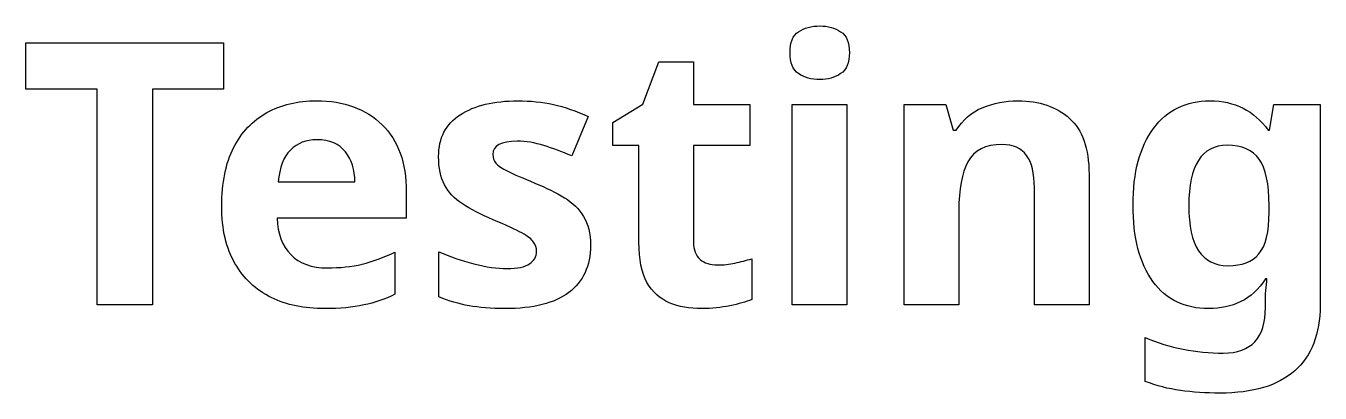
# Model space of a CAD drawing. Header units: millimetres. Extents: x 48 to 168, y 231 to 265.
import ezdxf

# ---------------------------------------------------------------- set-up
doc = ezdxf.new("R2010")
doc.units = ezdxf.units.MM
doc.layers.add('Layer_1', color=7, linetype='CONTINUOUS')

msp = doc.modelspace()

# ---------------------------------------------------------------- linework, layer by layer
at = {"layer": 'Layer_1', "color": 7}
for p, q in [((121.38439, 265.196428), (121.38439, 265.196428)), ((47.778958, 259.346089), (47.778958, 263.631802)), ((47.778958, 263.631802), (66.112288, 263.631802)), ((66.112288, 263.631802), (66.112288, 259.346089)), ((104.98984, 257.951531), (106.45242, 261.863095)), ((106.45242, 261.863095), (109.68372, 261.863095)), ((109.68372, 261.863095), (109.68372, 257.917517)), ((54.377596, 259.346089), (47.778958, 259.346089)), ((54.377596, 239.346092), (54.377596, 259.346089)), ((66.112288, 259.346089), (59.51365, 259.346089)), ((59.51365, 259.346089), (59.51365, 239.346092)), ((74.717755, 258.257653), (74.717755, 258.257653)), ((139.75174, 258.257653), (139.75174, 258.257653)), ((157.57484, 258.257653), (157.57486, 258.257653)), ((102.20072, 256.250851), (104.98984, 257.951531)), ((109.68372, 257.917517), (114.8878, 257.917517)), ((114.8878, 257.917517), (114.8878, 254.107994)), ((118.83337, 239.346092), (118.83337, 257.917517)), ((118.83337, 257.917517), (123.9014, 257.917517)), ((123.9014, 257.917517), (123.9014, 239.346092)), ((129.20753, 239.346092), (129.20753, 257.917517)), ((129.20753, 257.917517), (133.08508, 257.917517)), ((133.08508, 257.917517), (133.76535, 255.536566)), ((163.08506, 255.536566), (163.49322, 257.917517)), ((163.49322, 257.917517), (167.77894, 257.917517)), ((167.77894, 257.917517), (167.77894, 239.312079)), ((99.921817, 256.795069), (98.391205, 253.155614)), ((102.20072, 254.107994), (102.20072, 256.250851)), ((74.751765, 254.652212), (74.751765, 254.652212)), ((133.76535, 255.536566), (134.03746, 255.536566)), ((162.94901, 255.536566), (163.08506, 255.536566)), ((104.61569, 254.107994), (102.20072, 254.107994)), ((104.61569, 245.162418), (104.61569, 254.107994)), ((114.8878, 254.107994), (109.68372, 254.107994)), ((109.68372, 254.107994), (109.68372, 245.162418)), ((159.1735, 254.142008), (159.1735, 254.142008)), ((146.35038, 251.454934), (146.35038, 239.346092)), ((71.180337, 250.740648), (78.289179, 250.740648)), ((83.051087, 249.822281), (83.051087, 247.373302)), ((141.28235, 239.346092), (141.28235, 250.19643)), ((163.05105, 247.951533), (163.05105, 248.563778)), ((83.051087, 247.373302), (71.0783, 247.373302)), ((134.27555, 248.087587), (134.27555, 239.346092)), ((100.1259, 244.856295), (100.1259, 244.856295)), ((81.996665, 244.244051), (81.996665, 240.332487)), ((86.078282, 240.094391), (86.078282, 244.278064)), ((115.09188, 243.631806), (115.09188, 239.856296)), ((111.8946, 243.053575), (111.8946, 243.053575)), ((162.84695, 241.761058), (162.71089, 241.761058)), ((59.51365, 239.346092), (54.377596, 239.346092)), ((123.9014, 239.346092), (118.83337, 239.346092)), ((134.27555, 239.346092), (129.20753, 239.346092)), ((146.35038, 239.346092), (141.28235, 239.346092)), ((162.71091, 239.107997), (162.71091, 239.482147)), ((151.55445, 232.271264), (151.55445, 236.318882))]:
    msp.add_line(p, q, dxfattribs=at)
for points in [[(118.62929, 262.713435), (118.62929, 263.665816), (118.890063, 264.312074), (119.41161, 264.65221)], [(119.41161, 264.65221), (119.955823, 265.015022), (120.613417, 265.196428), (121.38439, 265.196428)], [(121.38439, 265.196428), (122.13269, 265.196428), (122.77895, 265.015022), (123.32317, 264.65221)], [(123.32317, 264.65221), (123.86739, 264.312074), (124.1395, 263.665816), (124.1395, 262.713435)], [(119.41161, 260.77466), (118.890063, 261.137471), (118.62929, 261.78373), (118.62929, 262.713435)], [(124.1395, 262.713435), (124.1395, 261.78373), (123.86739, 261.137471), (123.32317, 260.77466)], [(121.38439, 260.230442), (120.613417, 260.230442), (119.955823, 260.411848), (119.41161, 260.77466)], [(123.32317, 260.77466), (122.77895, 260.411848), (122.13269, 260.230442), (121.38439, 260.230442)], [(70.125919, 257.169218), (71.441112, 257.894841), (72.971724, 258.257653), (74.717755, 258.257653)], [(74.717755, 258.257653), (77.280113, 258.257653), (79.309591, 257.520692), (80.806189, 256.04677)], [(88.051071, 256.965137), (89.388939, 257.826814), (91.168984, 258.257653), (93.391206, 258.257653)], [(93.391206, 258.257653), (94.547669, 258.257653), (95.647442, 258.144274), (96.690525, 257.917517)], [(136.45242, 257.611395), (137.495507, 258.042234), (138.59528, 258.257653), (139.75174, 258.257653)], [(139.75174, 258.257653), (141.747207, 258.257653), (143.345847, 257.713436), (144.54766, 256.625001)], [(152.33674, 255.706634), (153.606587, 257.407313), (155.35262, 258.257653), (157.57484, 258.257653)], [(157.57486, 258.257653), (159.865107, 258.257653), (161.65649, 257.350624), (162.94901, 255.536566)], [(67.030682, 253.903913), (67.778981, 255.35516), (68.810726, 256.443595), (70.125919, 257.169218)], [(86.044269, 253.087586), (86.044269, 254.810942), (86.713203, 256.103459), (88.051071, 256.965137)], [(96.690525, 257.917517), (97.733609, 257.69076), (98.810706, 257.316611), (99.921817, 256.795069)], [(134.03746, 255.536566), (134.627027, 256.488947), (135.432013, 257.180556), (136.45242, 257.611395)], [(80.806189, 256.04677), (82.302788, 254.595523), (83.051087, 252.520693), (83.051087, 249.822281)], [(144.54766, 256.625001), (145.749473, 255.559242), (146.35038, 253.835886), (146.35038, 251.454934)], [(150.43198, 248.597791), (150.43198, 251.63634), (151.0669, 254.005954), (152.33674, 255.706634)], [(74.751765, 254.652212), (73.776708, 254.652212), (72.960382, 254.334752), (72.302786, 253.699831)], [(77.404825, 253.529763), (76.837932, 254.278062), (75.953578, 254.652212), (74.751765, 254.652212)], [(93.323179, 254.516158), (91.82658, 254.516158), (91.078281, 254.107995), (91.078281, 253.291668)], [(95.806172, 254.107994), (94.989845, 254.380103), (94.162181, 254.516158), (93.323179, 254.516158)], [(65.942246, 248.49575), (65.942246, 250.672621), (66.305058, 252.475342), (67.030682, 253.903913)], [(72.302786, 253.699831), (71.667865, 253.06491), (71.293716, 252.078516), (71.180337, 250.740648)], [(78.289179, 250.740648), (78.266506, 251.874435), (77.971721, 252.80414), (77.404825, 253.529763)], [(91.078281, 253.291668), (91.078281, 252.996883), (91.168984, 252.724775), (91.35039, 252.475342)], [(98.391205, 253.155614), (97.484176, 253.541101), (96.622498, 253.858561), (95.806172, 254.107994)], [(138.28916, 254.210035), (136.747207, 254.210035), (135.692783, 253.677155), (135.12589, 252.611396)], [(140.56807, 253.189627), (140.091877, 253.869899), (139.33224, 254.210035), (138.28916, 254.210035)], [(159.1735, 254.142008), (156.792547, 254.142008), (155.60207, 252.27126), (155.60207, 248.529764)], [(162.13268, 252.849491), (161.520433, 253.711169), (160.53404, 254.142008), (159.1735, 254.142008)], [(86.588486, 250.468539), (86.225675, 251.171487), (86.044269, 252.044503), (86.044269, 253.087586)], [(91.35039, 252.475342), (91.554471, 252.248585), (91.928621, 251.999151), (92.472839, 251.727042)], [(135.12589, 252.611396), (134.558997, 251.568312), (134.27555, 250.060376), (134.27555, 248.087587)], [(141.28235, 250.19643), (141.28235, 251.534299), (141.044257, 252.532031), (140.56807, 253.189627)], [(163.05105, 248.563778), (163.05105, 250.559242), (162.744927, 251.987813), (162.13268, 252.849491)], [(92.472839, 251.727042), (93.039732, 251.454933), (93.867397, 251.092122), (94.955832, 250.638607)], [(88.255153, 248.699832), (87.506854, 249.198698), (86.951298, 249.788267), (86.588486, 250.468539)], [(94.955832, 250.638607), (96.021591, 250.207768), (96.939958, 249.754254), (97.710933, 249.278063)], [(67.166736, 243.189629), (66.350409, 244.595524), (65.942246, 246.364231), (65.942246, 248.49575)], [(91.112295, 247.237247), (89.955832, 247.736113), (89.003452, 248.223641), (88.255153, 248.699832)], [(97.710933, 249.278063), (98.481908, 248.824548), (99.071477, 248.246317), (99.47964, 247.54337)], [(152.26872, 241.522963), (151.044227, 243.223643), (150.43198, 245.581919), (150.43198, 248.597791)], [(155.60207, 248.529764), (155.60207, 244.833619), (156.81522, 242.985547), (159.24152, 242.985547)], [(71.0783, 247.373302), (71.123653, 245.944731), (71.543154, 244.822282), (72.336803, 244.005955)], [(93.765356, 246.012758), (93.198463, 246.330218), (92.314109, 246.738381), (91.112295, 247.237247)], [(99.47964, 247.54337), (99.91048, 246.863098), (100.1259, 245.967406), (100.1259, 244.856295)], [(162.09867, 244.073983), (162.73359, 244.822282), (163.05105, 246.114798), (163.05105, 247.951533)], [(94.853791, 245.162418), (94.695061, 245.411851), (94.332249, 245.695297), (93.765356, 246.012758)], [(95.1259, 244.312078), (95.1259, 244.629538), (95.035197, 244.912985), (94.853791, 245.162418)], [(100.1259, 244.856295), (100.1259, 242.97421), (99.456965, 241.522963), (98.119096, 240.502555)], [(105.36399, 241.420922), (104.865123, 242.327951), (104.61569, 243.575117), (104.61569, 245.162418)], [(109.68372, 245.162418), (109.68372, 244.45947), (109.8878, 243.92659), (110.29596, 243.563779)], [(72.336803, 244.005955), (73.15313, 243.189629), (74.275578, 242.781466), (75.704149, 242.781466)], [(78.969455, 243.121602), (79.944512, 243.371035), (80.953582, 243.745184), (81.996665, 244.244051)], [(86.078282, 244.278064), (87.076015, 243.824549), (88.153112, 243.4504), (89.309574, 243.155615)], [(94.479641, 243.155615), (94.91048, 243.4504), (95.1259, 243.835887), (95.1259, 244.312078)], [(113.52725, 243.223643), (114.048797, 243.337022), (114.57034, 243.473076), (115.09188, 243.631806)], [(159.24152, 242.985547), (160.53404, 242.985547), (161.486423, 243.348359), (162.09867, 244.073983)], [(70.534082, 240.026364), (69.105511, 240.729312), (67.983063, 241.783734), (67.166736, 243.189629)], [(75.704149, 242.781466), (76.905963, 242.781466), (77.994398, 242.894845), (78.969455, 243.121602)], [(89.309574, 243.155615), (90.466037, 242.860831), (91.486445, 242.713439), (92.370798, 242.713439)], [(92.370798, 242.713439), (93.36853, 242.713439), (94.071478, 242.860831), (94.479641, 243.155615)], [(110.29596, 243.563779), (110.704127, 243.223643), (111.237007, 243.053575), (111.8946, 243.053575)], [(111.8946, 243.053575), (112.461493, 243.053575), (113.00571, 243.110264), (113.52725, 243.223643)], [(107.43882, 239.550174), (106.57714, 239.912985), (105.88553, 240.536568), (105.36399, 241.420922)], [(157.43878, 239.005956), (155.239233, 239.005956), (153.51588, 239.844958), (152.26872, 241.522963)], [(162.71089, 241.761058), (162.07597, 240.786001), (161.316333, 240.083054), (160.43198, 239.652215)], [(162.74491, 240.672623), (162.790243, 241.080786), (162.824257, 241.443597), (162.84695, 241.761058)], [(75.466054, 239.005956), (73.606644, 239.005956), (71.962653, 239.346092), (70.534082, 240.026364)], [(81.996665, 240.332487), (81.089636, 239.878972), (80.125917, 239.550174), (79.105509, 239.346092)], [(88.867397, 239.278065), (87.937692, 239.436795), (87.007987, 239.708904), (86.078282, 240.094391)], [(98.119096, 240.502555), (96.803904, 239.504822), (94.831115, 239.005956), (92.20073, 239.005956)], [(162.71091, 239.482147), (162.71091, 239.867634), (162.722243, 240.26446), (162.74491, 240.672623)], [(79.105509, 239.346092), (78.107777, 239.119335), (76.894625, 239.005956), (75.466054, 239.005956)], [(92.20073, 239.005956), (90.908213, 239.005956), (89.797102, 239.096659), (88.867397, 239.278065)], [(110.43202, 239.005956), (109.320907, 239.005956), (108.323173, 239.187362), (107.43882, 239.550174)], [(113.05106, 239.278065), (112.257413, 239.096659), (111.3844, 239.005956), (110.43202, 239.005956)], [(115.09188, 239.856296), (114.54766, 239.629539), (113.867387, 239.436795), (113.05106, 239.278065)], [(160.43198, 239.652215), (159.547627, 239.221376), (158.549893, 239.005956), (157.43878, 239.005956)], [(158.79935, 234.890311), (161.407057, 234.890311), (162.71091, 236.296206), (162.71091, 239.107997)], [(167.77894, 239.312079), (167.77894, 236.659018), (166.996627, 234.640877), (165.432, 233.257658)], [(151.55445, 236.318882), (153.844697, 235.366501), (156.259663, 234.890311), (158.79935, 234.890311)], [(165.432, 233.257658), (163.867373, 231.874438), (161.55445, 231.182828), (158.49323, 231.182828)], [(154.81976, 231.420924), (153.708647, 231.579654), (152.62021, 231.863101), (151.55445, 232.271264)], [(158.49323, 231.182828), (157.178037, 231.182828), (155.953547, 231.262193), (154.81976, 231.420924)]]:
    msp.add_open_spline(points, degree=3, dxfattribs=at)

doc.saveas('drawing.dxf')
